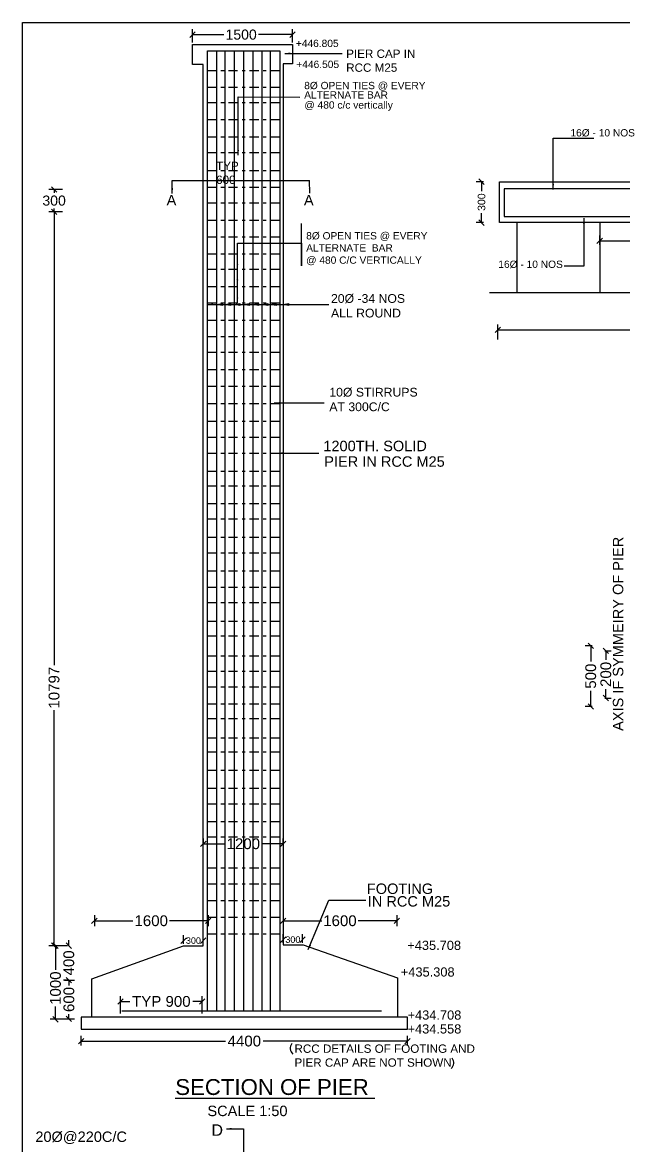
# Model space of a CAD drawing. Header units: inches. Extents: x 19265.7 to 19362, y 19045.1 to 19108.4.
# Drawn here: x 19265.74 to 19285.69, y 19071.2 to 19108.43 of the extents above; entities that cross this region are included whole.
import ezdxf

# ---------------------------------------------------------------- set-up
doc = ezdxf.new("R2010")
doc.units = ezdxf.units.IN
doc.header["$MEASUREMENT"] = 0
doc.linetypes.add('DASHDOT', pattern=[1, 0.5, -0.25, 0, -0.25])
for name, color, linetype in [('DIMENSION', 255, 'Continuous'), ('DRAWING', 2, 'Continuous'), ('HATCH', 7, 'Continuous'), ('TEXT', 255, 'Continuous')]:
    doc.layers.add(name, color=color, linetype=linetype)
doc.styles.get("Standard").update_dxf_attribs({"font": 'arial.ttf'})
doc.dimstyles.get("Standard").update_dxf_attribs({"dimtxt": 0.18, "dimasz": 0.18, "dimexe": 0.18, "dimexo": 0.0625, "dimgap": 0.09, "dimtad": 0, "dimtih": 1, "dimtoh": 1, "dimdec": 4, "dimzin": 0, "dimdsep": 46, "dimtxsty": 'Standard', "dimcen": 0.09, "dimadec": 0, "dimazin": 0, "dimtfac": 1, "dimtdec": 4, "dimtofl": 0, "dimtmove": 0, "dimatfit": 3, "dimfxl": 1, "dimtolj": 1, "dimtzin": 0, "dimarcsym": 0})

# ---------------------------------------------------------------- blocks, each defined once
blk = doc.blocks.new('_Oblique')
at = {"color": 0, "linetype": 'ByBlock', "lineweight": -2}
blk.add_line((-0.5, -0.5), (0.5, 0.5), dxfattribs=at)
blk = doc.blocks.new('*D8')
at = {"layer": 'Defpoints', "color": 0, "transparency": 16777216}
for p in [(19271.746, 19081.11), (19274.395, 19081.199), (19274.395, 19081.11)]:
    blk.add_point(p, dxfattribs=at)
at = {"layer": 'DIMENSION', "color": 0, "lineweight": -2, "transparency": 16777216}
for p, q in [((19271.746, 19081.173), (19271.746, 19081.379)), ((19274.395, 19081.173), (19274.395, 19081.379)), ((19271.746, 19081.199), (19272.465, 19081.199)), ((19274.395, 19081.199), (19273.677, 19081.199))]:
    blk.add_line(p, q, dxfattribs=at)
at = {"layer": 'DIMENSION', "color": 0, "lineweight": -2, "transparency": 16777216, "xscale": 0.18, "yscale": 0.18, "zscale": 0.18, "rotation": 180}
blk.add_blockref('_Oblique', (19271.746, 19081.199), dxfattribs=at)
at = {"layer": 'DIMENSION', "color": 0, "lineweight": -2, "transparency": 16777216, "xscale": 0.18, "yscale": 0.18, "zscale": 0.18}
blk.add_blockref('_Oblique', (19274.395, 19081.199), dxfattribs=at)
at = {"layer": 'DIMENSION', "color": 0, "transparency": 16777216, "insert": (19273.071, 19081.199), "char_height": 0.3571, "attachment_point": 5}
blk.add_mtext('\\A1;1200', dxfattribs=at)
blk = doc.blocks.new('*D9')
at = {"layer": 'Defpoints', "color": 0, "transparency": 16777216}
for p in [(19271.703, 19075.972), (19269, 19075.516), (19271.703, 19075.516)]:
    blk.add_point(p, dxfattribs=at)
at = {"layer": 'DIMENSION', "color": 0, "lineweight": -2, "transparency": 16777216}
for p, q in [((19269, 19075.578), (19269, 19076.152)), ((19271.703, 19075.578), (19271.703, 19076.152)), ((19269, 19075.972), (19269.309, 19075.972)), ((19271.703, 19075.972), (19271.395, 19075.972))]:
    blk.add_line(p, q, dxfattribs=at)
at = {"layer": 'DIMENSION', "color": 0, "lineweight": -2, "transparency": 16777216, "xscale": 0.18, "yscale": 0.18, "zscale": 0.18, "rotation": 180}
blk.add_blockref('_Oblique', (19269, 19075.972), dxfattribs=at)
at = {"layer": 'DIMENSION', "color": 0, "lineweight": -2, "transparency": 16777216, "xscale": 0.18, "yscale": 0.18, "zscale": 0.18}
blk.add_blockref('_Oblique', (19271.703, 19075.972), dxfattribs=at)
at = {"layer": 'DIMENSION', "color": 0, "transparency": 16777216, "insert": (19270.352, 19075.972), "char_height": 0.35714, "attachment_point": 5}
blk.add_mtext('\\A1;TYP 900', dxfattribs=at)
blk = doc.blocks.new('*D10')
at = {"layer": 'Defpoints', "color": 0, "transparency": 16777216}
for p in [(19278.515, 19074.658), (19267.695, 19074.453), (19278.515, 19074.453)]:
    blk.add_point(p, dxfattribs=at)
at = {"layer": 'DIMENSION', "color": 0, "lineweight": -2, "transparency": 16777216}
for p, q in [((19267.695, 19074.516), (19267.695, 19074.838)), ((19267.695, 19074.658), (19272.475, 19074.658)), ((19278.515, 19074.658), (19273.735, 19074.658)), ((19278.515, 19074.516), (19278.515, 19074.838))]:
    blk.add_line(p, q, dxfattribs=at)
at = {"layer": 'DIMENSION', "color": 0, "lineweight": -2, "transparency": 16777216, "xscale": 0.18, "yscale": 0.18, "zscale": 0.18, "rotation": 180}
blk.add_blockref('_Oblique', (19267.695, 19074.658), dxfattribs=at)
at = {"layer": 'DIMENSION', "color": 0, "lineweight": -2, "transparency": 16777216, "xscale": 0.18, "yscale": 0.18, "zscale": 0.18}
blk.add_blockref('_Oblique', (19278.515, 19074.658), dxfattribs=at)
at = {"layer": 'DIMENSION', "color": 0, "transparency": 16777216, "insert": (19273.105, 19074.658), "char_height": 0.3571, "attachment_point": 5}
blk.add_mtext('\\A1;4400', dxfattribs=at)
blk = doc.blocks.new('*D11')
at = {"layer": 'Defpoints', "color": 0, "transparency": 16777216}
for p in [(19274.391, 19078.899), (19278.163, 19078.899), (19278.163, 19078.647)]:
    blk.add_point(p, dxfattribs=at)
at = {"layer": 'DIMENSION', "color": 0, "lineweight": -2, "transparency": 16777216}
for p, q in [((19274.391, 19078.837), (19274.391, 19078.467)), ((19278.163, 19078.837), (19278.163, 19078.467)), ((19274.391, 19078.647), (19275.671, 19078.647)), ((19278.163, 19078.647), (19276.883, 19078.647))]:
    blk.add_line(p, q, dxfattribs=at)
at = {"layer": 'DIMENSION', "color": 0, "lineweight": -2, "transparency": 16777216, "xscale": 0.18, "yscale": 0.18, "zscale": 0.18, "rotation": 180}
blk.add_blockref('_Oblique', (19274.391, 19078.647), dxfattribs=at)
at = {"layer": 'DIMENSION', "color": 0, "lineweight": -2, "transparency": 16777216, "xscale": 0.18, "yscale": 0.18, "zscale": 0.18}
blk.add_blockref('_Oblique', (19278.163, 19078.647), dxfattribs=at)
at = {"layer": 'DIMENSION', "color": 0, "transparency": 16777216, "insert": (19276.277, 19078.647), "char_height": 0.3571, "attachment_point": 5}
blk.add_mtext('\\A1;1600', dxfattribs=at)
blk = doc.blocks.new('*D12')
at = {"layer": 'Defpoints', "color": 0, "transparency": 16777216}
for p in [(19268.13, 19078.899), (19271.903, 19078.899), (19271.903, 19078.647)]:
    blk.add_point(p, dxfattribs=at)
at = {"layer": 'DIMENSION', "color": 0, "lineweight": -2, "transparency": 16777216}
for p, q in [((19268.13, 19078.837), (19268.13, 19078.467)), ((19271.903, 19078.837), (19271.903, 19078.467)), ((19268.13, 19078.647), (19269.411, 19078.647)), ((19271.903, 19078.647), (19270.622, 19078.647))]:
    blk.add_line(p, q, dxfattribs=at)
at = {"layer": 'DIMENSION', "color": 0, "lineweight": -2, "transparency": 16777216, "xscale": 0.18, "yscale": 0.18, "zscale": 0.18, "rotation": 180}
blk.add_blockref('_Oblique', (19268.13, 19078.647), dxfattribs=at)
at = {"layer": 'DIMENSION', "color": 0, "lineweight": -2, "transparency": 16777216, "xscale": 0.18, "yscale": 0.18, "zscale": 0.18}
blk.add_blockref('_Oblique', (19271.903, 19078.647), dxfattribs=at)
at = {"layer": 'DIMENSION', "color": 0, "transparency": 16777216, "insert": (19270.016, 19078.647), "char_height": 0.3571, "attachment_point": 5}
blk.add_mtext('\\A1;1600', dxfattribs=at)
blk = doc.blocks.new('*D13')
at = {"layer": 'Defpoints', "color": 0, "transparency": 16777216}
for p in [(19266.841, 19077.821), (19267.255, 19077.821), (19267.255, 19075.381)]:
    blk.add_point(p, dxfattribs=at)
at = {"layer": 'DIMENSION', "color": 0, "lineweight": -2, "transparency": 16777216}
for p, q in [((19267.193, 19077.821), (19266.661, 19077.821)), ((19266.841, 19077.821), (19266.841, 19077.018)), ((19266.841, 19075.381), (19266.841, 19075.806)), ((19267.193, 19075.381), (19266.661, 19075.381))]:
    blk.add_line(p, q, dxfattribs=at)
at = {"layer": 'DIMENSION', "color": 0, "lineweight": -2, "transparency": 16777216, "xscale": 0.18, "yscale": 0.18, "zscale": 0.18}
for p, rotation in [((19266.841, 19077.821), 90), ((19266.841, 19075.381), 270)]:
    blk.add_blockref('_Oblique', p, dxfattribs=dict(at, rotation=rotation))
at = {"layer": 'DIMENSION', "color": 0, "transparency": 16777216, "insert": (19266.841, 19076.412), "char_height": 0.3571, "attachment_point": 5, "rotation": 90}
blk.add_mtext('\\A1;1000', dxfattribs=at)
blk = doc.blocks.new('*D14')
at = {"layer": 'Defpoints', "color": 0, "transparency": 16777216}
for p in [(19267.081, 19076.68), (19267.286, 19076.68), (19267.081, 19075.397)]:
    blk.add_point(p, dxfattribs=at)
at = {"layer": 'DIMENSION', "color": 0, "lineweight": -2, "transparency": 16777216}
for p, q in [((19267.143, 19076.68), (19267.466, 19076.68)), ((19267.286, 19076.68), (19267.286, 19076.523)), ((19267.143, 19075.397), (19267.466, 19075.397)), ((19267.286, 19075.397), (19267.286, 19075.554))]:
    blk.add_line(p, q, dxfattribs=at)
at = {"layer": 'DIMENSION', "color": 0, "lineweight": -2, "transparency": 16777216, "xscale": 0.18, "yscale": 0.18, "zscale": 0.18}
for p, rotation in [((19267.286, 19076.68), 90), ((19267.286, 19075.397), 270)]:
    blk.add_blockref('_Oblique', p, dxfattribs=dict(at, rotation=rotation))
at = {"layer": 'DIMENSION', "color": 0, "transparency": 16777216, "insert": (19267.286, 19076.038), "char_height": 0.3571, "attachment_point": 5, "rotation": 90}
blk.add_mtext('\\A1;600', dxfattribs=at)
blk = doc.blocks.new('*D15')
at = {"layer": 'Defpoints', "color": 0, "transparency": 16777216}
for p in [(19267.283, 19077.821), (19267.304, 19077.821), (19267.304, 19076.68)]:
    blk.add_point(p, dxfattribs=at)
at = {"layer": 'DIMENSION', "color": 0, "lineweight": -2, "transparency": 16777216}
for p, q in [((19267.283, 19077.821), (19267.283, 19078.001)), ((19267.242, 19077.821), (19267.103, 19077.821)), ((19267.242, 19076.68), (19267.103, 19076.68)), ((19267.283, 19076.68), (19267.283, 19076.5))]:
    blk.add_line(p, q, dxfattribs=at)
at = {"layer": 'DIMENSION', "color": 0, "lineweight": -2, "transparency": 16777216, "xscale": 0.18, "yscale": 0.18, "zscale": 0.18}
for p, rotation in [((19267.283, 19077.821), 270), ((19267.283, 19076.68), 90)]:
    blk.add_blockref('_Oblique', p, dxfattribs=dict(at, rotation=rotation))
at = {"layer": 'DIMENSION', "color": 0, "transparency": 16777216, "insert": (19267.283, 19077.25), "char_height": 0.3571, "attachment_point": 5, "rotation": 90}
blk.add_mtext('\\A1;400', dxfattribs=at)
blk = doc.blocks.new('*D16')
at = {"layer": 'Defpoints', "color": 0, "transparency": 16777216}
for p in [(19266.794, 19102.155), (19266.879, 19102.155), (19266.839, 19077.821)]:
    blk.add_point(p, dxfattribs=at)
at = {"layer": 'DIMENSION', "color": 0, "lineweight": -2, "transparency": 16777216}
for p, q in [((19266.816, 19102.155), (19266.614, 19102.155)), ((19266.794, 19102.155), (19266.794, 19087.121)), ((19266.794, 19077.821), (19266.794, 19085.631)), ((19266.776, 19077.821), (19266.614, 19077.821))]:
    blk.add_line(p, q, dxfattribs=at)
at = {"layer": 'DIMENSION', "color": 0, "lineweight": -2, "transparency": 16777216, "xscale": 0.18, "yscale": 0.18, "zscale": 0.18}
for p, rotation in [((19266.794, 19102.155), 90), ((19266.794, 19077.821), 270)]:
    blk.add_blockref('_Oblique', p, dxfattribs=dict(at, rotation=rotation))
at = {"layer": 'DIMENSION', "color": 0, "transparency": 16777216, "insert": (19266.794, 19086.376), "char_height": 0.3571, "attachment_point": 5, "rotation": 90}
blk.add_mtext('\\A1;10797', dxfattribs=at)
blk = doc.blocks.new('*D17')
at = {"layer": 'Defpoints', "color": 0, "transparency": 16777216}
for p in [(19274.7, 19108.029), (19271.386, 19107.702), (19274.7, 19107.702)]:
    blk.add_point(p, dxfattribs=at)
at = {"layer": 'DIMENSION', "color": 0, "lineweight": -2, "transparency": 16777216}
for p, q in [((19271.386, 19107.764), (19271.386, 19108.209)), ((19274.7, 19107.764), (19274.7, 19108.209)), ((19271.386, 19108.029), (19272.428, 19108.029)), ((19274.7, 19108.029), (19273.571, 19108.029))]:
    blk.add_line(p, q, dxfattribs=at)
at = {"layer": 'DIMENSION', "color": 0, "lineweight": -2, "transparency": 16777216, "xscale": 0.18, "yscale": 0.18, "zscale": 0.18, "rotation": 180}
blk.add_blockref('_Oblique', (19271.386, 19108.029), dxfattribs=at)
at = {"layer": 'DIMENSION', "color": 0, "lineweight": -2, "transparency": 16777216, "xscale": 0.18, "yscale": 0.18, "zscale": 0.18}
blk.add_blockref('_Oblique', (19274.7, 19108.029), dxfattribs=at)
at = {"layer": 'DIMENSION', "color": 0, "transparency": 16777216, "insert": (19272.999, 19108.029), "char_height": 0.3333, "attachment_point": 5}
blk.add_mtext('\\A1;1500', dxfattribs=at)
blk = doc.blocks.new('*D18')
at = {"layer": 'Defpoints', "color": 0, "transparency": 16777216}
for p in [(19267.139, 19102.895), (19266.794, 19102.155), (19267.139, 19102.155)]:
    blk.add_point(p, dxfattribs=at)
at = {"layer": 'DIMENSION', "color": 0, "lineweight": -2, "transparency": 16777216}
for p, q in [((19267.077, 19102.895), (19266.614, 19102.895)), ((19266.794, 19102.895), (19266.794, 19102.785)), ((19266.794, 19102.155), (19266.794, 19102.265)), ((19267.077, 19102.155), (19266.614, 19102.155))]:
    blk.add_line(p, q, dxfattribs=at)
at = {"layer": 'DIMENSION', "color": 0, "lineweight": -2, "transparency": 16777216, "xscale": 0.18, "yscale": 0.18, "zscale": 0.18}
for p, rotation in [((19266.794, 19102.895), 90), ((19266.794, 19102.155), 270)]:
    blk.add_blockref('_Oblique', p, dxfattribs=dict(at, rotation=rotation))
at = {"layer": 'DIMENSION', "color": 0, "transparency": 16777216, "insert": (19266.794, 19102.525), "char_height": 0.3333, "attachment_point": 5}
blk.add_mtext('\\A1;300', dxfattribs=at)
blk = doc.blocks.new('*D40')
at = {"layer": 'Defpoints', "color": 0, "transparency": 16777216}
for p in [(19285.002, 19087.601), (19285.002, 19086.033), (19285.099, 19086.033)]:
    blk.add_point(p, dxfattribs=at)
at = {"layer": 'DIMENSION', "color": 0, "lineweight": -2, "transparency": 16777216}
for p, q in [((19285.064, 19087.601), (19285.279, 19087.601)), ((19285.099, 19087.601), (19285.099, 19087.304)), ((19285.099, 19086.033), (19285.099, 19086.33)), ((19285.064, 19086.033), (19285.279, 19086.033))]:
    blk.add_line(p, q, dxfattribs=at)
at = {"layer": 'DIMENSION', "color": 0, "lineweight": -2, "transparency": 16777216, "xscale": 0.18, "yscale": 0.18, "zscale": 0.18}
for p, rotation in [((19285.099, 19087.601), 90), ((19285.099, 19086.033), 270)]:
    blk.add_blockref('_Oblique', p, dxfattribs=dict(at, rotation=rotation))
at = {"layer": 'DIMENSION', "color": 0, "transparency": 16777216, "insert": (19285.099, 19086.817), "char_height": 0.3571, "attachment_point": 5, "rotation": 90}
blk.add_mtext('\\A1;200', dxfattribs=at)
blk = doc.blocks.new('*D41')
at = {"layer": 'Defpoints', "color": 0, "transparency": 16777216}
for p in [(19284.703, 19087.762), (19284.598, 19085.755), (19284.703, 19085.755)]:
    blk.add_point(p, dxfattribs=at)
at = {"layer": 'DIMENSION', "color": 0, "lineweight": -2, "transparency": 16777216}
for p, q in [((19284.641, 19087.762), (19284.418, 19087.762)), ((19284.598, 19087.762), (19284.598, 19087.242)), ((19284.598, 19085.755), (19284.598, 19086.274)), ((19284.641, 19085.755), (19284.418, 19085.755))]:
    blk.add_line(p, q, dxfattribs=at)
at = {"layer": 'DIMENSION', "color": 0, "lineweight": -2, "transparency": 16777216, "xscale": 0.18, "yscale": 0.18, "zscale": 0.18}
for p, rotation in [((19284.598, 19087.762), 90), ((19284.598, 19085.755), 270)]:
    blk.add_blockref('_Oblique', p, dxfattribs=dict(at, rotation=rotation))
at = {"layer": 'DIMENSION', "color": 0, "transparency": 16777216, "insert": (19284.598, 19086.758), "char_height": 0.3571, "attachment_point": 5, "rotation": 90}
blk.add_mtext('\\A1;500', dxfattribs=at)
blk = doc.blocks.new('*D48')
at = {"layer": 'Defpoints', "color": 0, "transparency": 16777216}
for p in [(19281.103, 19103.154), (19280.975, 19101.795), (19281.103, 19101.795)]:
    blk.add_point(p, dxfattribs=at)
at = {"layer": 'DIMENSION', "color": 0, "lineweight": -2, "transparency": 16777216}
for p, q in [((19281.04, 19103.154), (19280.795, 19103.154)), ((19280.975, 19103.154), (19280.975, 19102.84)), ((19281.04, 19101.795), (19280.795, 19101.795)), ((19280.975, 19101.795), (19280.975, 19102.109))]:
    blk.add_line(p, q, dxfattribs=at)
at = {"layer": 'DIMENSION', "color": 0, "lineweight": -2, "transparency": 16777216, "xscale": 0.18, "yscale": 0.18, "zscale": 0.18}
for p, rotation in [((19280.975, 19103.154), 90), ((19280.975, 19101.795), 270)]:
    blk.add_blockref('_Oblique', p, dxfattribs=dict(at, rotation=rotation))
at = {"layer": 'DIMENSION', "color": 0, "transparency": 16777216, "insert": (19280.975, 19102.475), "char_height": 0.25, "attachment_point": 5, "rotation": 90}
blk.add_mtext('\\A1;300', dxfattribs=at)
blk = doc.blocks.new('*D49')
at = {"layer": 'Defpoints', "color": 0, "transparency": 16777216}
for p in [(19297.073, 19098.24), (19281.518, 19097.861), (19297.073, 19097.861)]:
    blk.add_point(p, dxfattribs=at)
at = {"layer": 'DIMENSION', "color": 0, "lineweight": -2, "transparency": 16777216}
for p, q in [((19281.518, 19097.923), (19281.518, 19098.42)), ((19281.518, 19098.24), (19288.673, 19098.24)), ((19297.073, 19098.24), (19289.918, 19098.24)), ((19297.073, 19097.923), (19297.073, 19098.42))]:
    blk.add_line(p, q, dxfattribs=at)
at = {"layer": 'DIMENSION', "color": 0, "lineweight": -2, "transparency": 16777216, "xscale": 0.18, "yscale": 0.18, "zscale": 0.18, "rotation": 180}
blk.add_blockref('_Oblique', (19281.518, 19098.24), dxfattribs=at)
at = {"layer": 'DIMENSION', "color": 0, "lineweight": -2, "transparency": 16777216, "xscale": 0.18, "yscale": 0.18, "zscale": 0.18}
blk.add_blockref('_Oblique', (19297.073, 19098.24), dxfattribs=at)
at = {"layer": 'DIMENSION', "color": 0, "transparency": 16777216, "insert": (19289.296, 19098.24), "char_height": 0.3571, "attachment_point": 5}
blk.add_mtext('\\A1;3500', dxfattribs=at)
blk = doc.blocks.new('*D50')
at = {"layer": 'Defpoints', "color": 0, "transparency": 16777216}
for p in [(19293.707, 19101.191), (19284.895, 19100.999), (19293.707, 19100.999)]:
    blk.add_point(p, dxfattribs=at)
at = {"layer": 'DIMENSION', "color": 0, "lineweight": -2, "transparency": 16777216}
for p, q in [((19284.895, 19101.061), (19284.895, 19101.371)), ((19284.895, 19101.191), (19288.675, 19101.191)), ((19293.707, 19101.191), (19289.927, 19101.191)), ((19293.707, 19101.061), (19293.707, 19101.371))]:
    blk.add_line(p, q, dxfattribs=at)
at = {"layer": 'DIMENSION', "color": 0, "lineweight": -2, "transparency": 16777216, "xscale": 0.18, "yscale": 0.18, "zscale": 0.18, "rotation": 180}
blk.add_blockref('_Oblique', (19284.895, 19101.191), dxfattribs=at)
at = {"layer": 'DIMENSION', "color": 0, "lineweight": -2, "transparency": 16777216, "xscale": 0.18, "yscale": 0.18, "zscale": 0.18}
blk.add_blockref('_Oblique', (19293.707, 19101.191), dxfattribs=at)
at = {"layer": 'DIMENSION', "color": 0, "transparency": 16777216, "insert": (19289.301, 19101.191), "char_height": 0.3571, "attachment_point": 5}
blk.add_mtext('\\A1;2000', dxfattribs=at)

msp = doc.modelspace()

# ---------------------------------------------------------------- hatches: boundary and pattern name
at = {"layer": 'DRAWING'}
for points in [[(19272.37305, 19099.04934), (19272.19176, 19099.08161), (19272.37174, 19099.11256)], [(19272.64253, 19099.04891), (19272.46124, 19099.08118), (19272.64122, 19099.11213)], [(19272.95817, 19099.04934), (19272.77688, 19099.08161), (19272.95686, 19099.11256)], [(19273.27075, 19099.04891), (19273.08946, 19099.08118), (19273.26945, 19099.11213)], [(19273.57427, 19099.04934), (19273.39297, 19099.08161), (19273.57296, 19099.11256)], [(19273.88301, 19099.04934), (19273.70171, 19099.08161), (19273.8817, 19099.11256)], [(19274.15641, 19099.04934), (19273.97512, 19099.08161), (19274.1551, 19099.11256)], [(19274.57184, 19099.04891), (19274.39055, 19099.08118), (19274.57054, 19099.11213)]]:
    msp.add_hatch(color=256, dxfattribs=at).paths.add_polyline_path(points)

# ---------------------------------------------------------------- linework, layer by layer
at = {"layer": 'DIMENSION'}
for p, q in [((19271.09256, 19077.88348), (19271.09256, 19078.16977)), ((19271.74033, 19077.88348), (19271.74033, 19078.16977)), ((19274.39055, 19077.9159), (19274.39055, 19078.20219)), ((19275.03832, 19077.9159), (19275.03832, 19078.20219))]:
    msp.add_line(p, q, dxfattribs=at)
msp.add_lwpolyline([(19273.08562, 19070.27598), (19273.08562, 19071.75239)], dxfattribs=at)
at = {"layer": 'DRAWING'}
for points in [[(19361.94423, 19045.12123), (19265.7442, 19045.12123), (19265.7442, 19108.4331), (19361.94423, 19108.4331)], [(19281.56828, 19103.15389), (19296.98733, 19103.15389), (19296.98733, 19101.79547), (19281.56828, 19101.79547)], [(19296.77302, 19102.91517), (19281.72625, 19102.91517), (19281.72625, 19101.99558), (19296.77302, 19101.99558)], [(19272.37305, 19099.04934), (19272.19176, 19099.08161), (19272.37174, 19099.11256)], [(19272.64253, 19099.04891), (19272.46124, 19099.08118), (19272.64122, 19099.11213)], [(19272.95817, 19099.04934), (19272.77688, 19099.08161), (19272.95686, 19099.11256)], [(19273.27075, 19099.04891), (19273.08946, 19099.08118), (19273.26945, 19099.11213)], [(19273.57427, 19099.04934), (19273.39297, 19099.08161), (19273.57296, 19099.11256)], [(19273.88301, 19099.04934), (19273.70171, 19099.08161), (19273.8817, 19099.11256)], [(19274.15641, 19099.04934), (19273.97512, 19099.08161), (19274.1551, 19099.11256)], [(19274.57184, 19099.04891), (19274.39055, 19099.08118), (19274.57054, 19099.11213)], [(19267.69542, 19075.05508), (19278.51479, 19075.05508), (19278.51479, 19075.44824), (19267.69542, 19075.44824), (19267.69542, 19075.05508)]]:
    msp.add_lwpolyline(points, close=True, dxfattribs=at)
for points in [[(19268.04366, 19075.44688), (19268.04366, 19076.72093), (19271.09256, 19077.82098), (19271.74033, 19077.82098), (19271.74033, 19107.03724), (19271.38611, 19107.03724), (19271.38611, 19107.69749), (19274.69987, 19107.69749), (19274.69987, 19107.0645), (19274.39055, 19107.0645), (19274.39055, 19077.8534), (19275.06237, 19077.8534), (19278.18265, 19076.75794), (19278.18265, 19075.44824)], [(19271.88087, 19075.65692), (19271.88087, 19107.48977), (19274.28323, 19107.48977), (19274.28323, 19075.65692)], [(19272.19176, 19075.65692), (19272.19176, 19107.48977)], [(19272.46806, 19075.65692), (19272.46806, 19107.48977)], [(19272.77688, 19075.65692), (19272.77688, 19107.48977)], [(19273.08946, 19075.65692), (19273.08946, 19107.48977)], [(19273.39297, 19075.65692), (19273.39297, 19107.48977)], [(19273.70171, 19075.65692), (19273.70171, 19107.48977)], [(19273.97512, 19075.65692), (19273.97512, 19107.48977)], [(19282.14339, 19101.79547), (19282.14339, 19099.46825)], [(19284.89455, 19101.79547), (19284.89455, 19099.46825)], [(19272.87463, 19099.1324), (19272.87463, 19101.11768), (19275.00287, 19101.11768), (19275.00287, 19100.35879), (19275.00287, 19101.76582)], [(19297.40058, 19099.49986), (19293.71619, 19099.49986), (19289.83896, 19099.49986), (19289.83896, 19100.10858), (19288.74369, 19098.93793), (19288.74369, 19099.46825), (19281.23918, 19099.46825)], [(19269.04202, 19075.65692), (19271.88087, 19075.65692), (19272.19176, 19075.65692), (19272.46806, 19075.65692), (19272.77688, 19075.65692), (19273.08946, 19075.65692), (19273.39297, 19075.65692), (19273.70171, 19075.65692), (19273.97512, 19075.65692), (19274.31893, 19075.65692), (19277.65211, 19075.65692)]]:
    msp.add_lwpolyline(points, dxfattribs=at)
at = {"layer": 'DRAWING', "linetype": 'DASHDOT', "ltscale": 0.6}
for points in [[(19271.88087, 19106.84546), (19274.28323, 19106.84546)], [(19271.88087, 19106.2899), (19274.28323, 19106.2899)], [(19271.88087, 19105.78118), (19274.28323, 19105.78118)], [(19271.88087, 19105.22026), (19274.28323, 19105.22026)], [(19271.88087, 19104.64623), (19274.28323, 19104.64623)], [(19271.88087, 19104.12285), (19274.28323, 19104.12285)], [(19271.88087, 19103.52199), (19274.28323, 19103.52199)], [(19271.88087, 19102.97603), (19274.28323, 19102.97603)], [(19271.88087, 19102.45251), (19274.28323, 19102.45251)], [(19271.88087, 19101.8729), (19274.28323, 19101.8729)], [(19271.88087, 19101.32212), (19274.28323, 19101.32212)], [(19271.88087, 19100.76075), (19274.28323, 19100.76075)], [(19271.88087, 19100.25447), (19274.28323, 19100.25447)], [(19271.88087, 19099.68007), (19274.28323, 19099.68007)], [(19271.88087, 19099.1324), (19274.28323, 19099.1324)], [(19271.88087, 19098.558), (19274.28323, 19098.558)], [(19271.88087, 19098.02368), (19274.28323, 19098.02368)], [(19271.88087, 19097.49818), (19274.28323, 19097.49818)], [(19271.88087, 19096.92394), (19274.28323, 19096.92394)], [(19271.88087, 19096.36868), (19274.28323, 19096.36868)], [(19271.88087, 19095.79862), (19274.28323, 19095.79862)], [(19271.88087, 19095.21335), (19274.28323, 19095.21335)], [(19271.88087, 19094.68523), (19274.28323, 19094.68523)], [(19271.88087, 19094.15393), (19274.28323, 19094.15393)], [(19271.88087, 19093.55705), (19274.28323, 19093.55705)], [(19271.88087, 19093.06404), (19274.28323, 19093.06404)], [(19271.88087, 19092.4822), (19274.28323, 19092.4822)], [(19271.88087, 19091.97971), (19274.28323, 19091.97971)], [(19271.88087, 19091.37144), (19274.28323, 19091.37144)], [(19271.88087, 19090.84251), (19274.28323, 19090.84251)], [(19271.88087, 19090.24745), (19274.28323, 19090.24745)], [(19271.88087, 19089.7096), (19274.28323, 19089.7096)], [(19271.88087, 19089.19659), (19274.28323, 19089.19659)], [(19271.88087, 19088.58632), (19274.28323, 19088.58632)], [(19271.88087, 19088.09127), (19274.28323, 19088.09127)], [(19271.88087, 19087.43677), (19274.28323, 19087.43677)], [(19271.88087, 19086.92626), (19274.28323, 19086.92626)], [(19271.88087, 19086.40265), (19274.28323, 19086.40265)], [(19271.88087, 19085.83687), (19274.28323, 19085.83687)], [(19271.88087, 19085.3556), (19274.28323, 19085.3556)], [(19271.88087, 19084.71164), (19274.28323, 19084.71164)], [(19271.88087, 19084.24607), (19274.28323, 19084.24607)], [(19271.88087, 19083.64446), (19274.28323, 19083.64446)], [(19271.88087, 19083.03929), (19274.28323, 19083.03929)], [(19271.88087, 19082.5229), (19274.28323, 19082.5229)], [(19271.88087, 19081.9423), (19274.28323, 19081.9423)], [(19271.88087, 19081.42627), (19274.28323, 19081.42627)], [(19271.88087, 19080.4081), (19274.28323, 19080.4081)], [(19271.88087, 19079.87556), (19274.28323, 19079.87556)], [(19271.88087, 19079.32533), (19274.28323, 19079.32533)], [(19271.88087, 19078.76499), (19274.28323, 19078.76499)], [(19271.88087, 19078.21477), (19274.28323, 19078.21477)]]:
    msp.add_lwpolyline(points, dxfattribs=at)
at = {"layer": 'HATCH'}
for centre, start, end in [((19274.88313, 19074.4226), 142.163172, 229.401836), ((19279.79647, 19073.9387), 310.598164, 37.836828)]:
    msp.add_arc(centre, 0.2555, start, end, dxfattribs=at)

# ---------------------------------------------------------------- block references
at = {"layer": 'DIMENSION', "xscale": 0.180000000000291, "yscale": 0.180000000000291, "zscale": 0.180000000000291, "rotation": 180}
for p in [(19271.09256, 19077.98977), (19274.39055, 19078.02219)]:
    msp.add_blockref('_Oblique', p, dxfattribs=at)
at = {"layer": 'DIMENSION', "xscale": 0.180000000000291, "yscale": 0.180000000000291, "zscale": 0.180000000000291}
for p in [(19271.74033, 19077.98977), (19275.03832, 19078.02219)]:
    msp.add_blockref('_Oblique', p, dxfattribs=at)

# ---------------------------------------------------------------- texts
at = {"layer": 'DIMENSION', "char_height": 0.214286, "attachment_point": 5}
for insert in [(19271.41644, 19077.98977), (19274.71444, 19078.02219)]:
    msp.add_mtext('\\A1;300', dxfattribs=dict(at, insert=insert))
at = {"layer": 'TEXT'}
for s, height, p in [('+446.805', 0.24192, (19274.81457, 19107.61837)), ('+446.505', 0.24192, (19274.82995, 19106.92381)), ('8Ø OPEN TIES @ EVERY', 0.24192, (19275.09149, 19106.22137)), ('ALTERNATE BAR', 0.24192, (19275.09149, 19105.90907)), ('@ 480 c/c vertically', 0.24192, (19275.098, 19105.57725)), ('16Ø - 10 NOS', 0.24192, (19283.92336, 19104.65347)), ('1200TH. SOLID', 0.3456, (19275.72691, 19094.21752)), ('PIER IN RCC M25', 0.3456, (19275.75728, 19093.70162)), ('FOOTING', 0.3456, (19277.16982, 19079.53782)), ('IN RCC M25', 0.3456, (19277.20084, 19079.1192)), ('%%USECTION OF PIER ', 0.5268042, (19270.81406, 19072.87228)), ('SCALE 1:50', 0.3456, (19271.88096, 19072.17095)), ('D', 0.38016, (19272.01385, 19071.5173))]:
    msp.add_text(s, height=height, dxfattribs=at).set_placement(p)
msp.add_text('AXIS IF SYMMEIRY OF PIER', height=0.3456, rotation=90, dxfattribs=at).set_placement((19285.67633, 19084.94376))
at = {"layer": 'TEXT', "attachment_point": 1}
for s, insert, char_height, width in [('PIER CAP IN\\PRCC M25', (19276.48396, 19107.53467), 0.27648, 2.2675999), ('TYP\\P600', (19272.17004, 19103.81619), 0.27648, 4.7980421), ('A', (19270.52673, 19102.7159), 0.3456, 1.9336765), ('A', (19275.08232, 19102.7159), 0.3456, 1.9336765), ('{\\fArial|b0|i0|c0|p32;8Ø OPEN TIES @ EVERY \\PALTERNATE  BAR\\P@ 480 C/C VERTICALLY}', (19275.15685, 19101.48122), 0.24192, 6.398208), ('{\\fArial|b0|i0|c0|p32;16Ø - 10 NOS}', (19281.53069, 19100.53685), 0.24192, 6.398208), ('{\\fArial|b0|i0|c0|p32;20Ø -34 NOS\\PALL ROUND}', (19275.98049, 19099.42606), 0.290304, 7.6778496), ('{\\fArial|b0|i0|c0|p32;10Ø STIRRUPS\\PAT 300C/C}', (19275.9256, 19096.31908), 0.290304, 7.6778496), ('+435.708', (19278.51105, 19077.98557), 0.304128, 5.2778463), ('+435.308', (19278.29736, 19077.10251), 0.304128, 5.2778463), ('+434.708', (19278.5206, 19075.67427), 0.304128, 5.2778463), ('+434.558', (19278.5206, 19075.21428), 0.304128, 5.2778463), ('RCC DETAILS OF FOOTING AND\\PPIER CAP ARE NOT SHOWN', (19274.76877, 19074.54614), 0.27648, 6.2194834), ('20{\\fArial|b0|i0|c0|p32;Ø@220C/C}', (19266.17237, 19071.66043), 0.3456, 1.9336765)]:
    msp.add_mtext(s, dxfattribs=dict(at, insert=insert, char_height=char_height, width=width))

# ---------------------------------------------------------------- dimensions: what is measured, and where the dimension line sits
at = {"layer": 'DIMENSION'}
dim = msp.add_linear_dim(base=(19274.69987, 19108.02872), p1=(19271.38611, 19107.70152), p2=(19274.69987, 19107.70152), text='1500', dimstyle='Standard', override={"dimtxt": 0.333333, "dimblk1": 'Oblique', "dimblk2": 'Oblique', "dimsah": 1}, dxfattribs=at)
dim.commit()
dim.dimension.update_dxf_attribs({"geometry": '*D17', "text_midpoint": (19272.99937, 19108.02872), "dimtype": 160})
dim = msp.add_linear_dim(base=(19266.79417, 19102.15503), p1=(19267.13918, 19102.89478), p2=(19267.13918, 19102.15503), angle=90, text='300', dimstyle='Standard', override={"dimtxt": 0.333333, "dimblk1": 'Oblique', "dimblk2": 'Oblique', "dimsah": 1}, dxfattribs=at)
dim.commit()
dim.dimension.update_dxf_attribs({"geometry": '*D18', "text_midpoint": (19266.79417, 19102.52491), "dimtype": 160})
for base, p1, p2, text, override, picture, middle in [((19280.97513, 19101.79547), (19281.10263, 19103.15389), (19281.10263, 19101.79547), '300', {"dimtxt": 0.25, "dimblk1": 'Oblique', "dimblk2": 'Oblique', "dimsah": 1}, '*D48', (19280.97513, 19102.47468)), ((19284.59792, 19085.75465), (19284.70323, 19087.76172), (19284.70323, 19085.75465), '500', {"dimtxt": 0.357143, "dimblk1": 'Oblique', "dimblk2": 'Oblique', "dimsah": 1}, '*D41', (19284.59792, 19086.75819)), ((19285.0993, 19086.03302), (19285.00156, 19087.60052), (19285.00156, 19086.03302), '200', {"dimtxt": 0.357143, "dimblk1": 'Oblique', "dimblk2": 'Oblique', "dimsah": 1}, '*D40', (19285.0993, 19086.81677)), ((19267.2826, 19077.82098), (19267.30432, 19076.67982), (19267.30432, 19077.82098), '400', {"dimtxt": 0.357143, "dimblk1": 'Oblique', "dimblk2": 'Oblique', "dimsah": 1}, '*D15', (19267.2826, 19077.2504)), ((19267.28553, 19076.67982), (19267.08061, 19075.39706), (19267.08061, 19076.67982), '600', {"dimtxt": 0.357143, "dimblk1": 'Oblique', "dimblk2": 'Oblique', "dimsah": 1}, '*D14', (19267.28553, 19076.03844))]:
    dim = msp.add_linear_dim(base=base, p1=p1, p2=p2, angle=90, text=text, dimstyle='Standard', override=override, dxfattribs=at)
    dim.commit()
    dim.dimension.update_dxf_attribs({"geometry": picture, "text_midpoint": middle, "text_rotation": 90})
for base, p1, p2, text, picture, middle in [((19266.79417, 19102.15503), (19266.83866, 19077.82098), (19266.87854, 19102.15503), '10797', '*D16', (19266.79417, 19086.3759)), ((19266.84095, 19077.82098), (19267.25511, 19075.3805), (19267.25511, 19077.82098), '1000', '*D13', (19266.84095, 19076.41196))]:
    dim = msp.add_linear_dim(base=base, p1=p1, p2=p2, angle=90, text=text, dimstyle='Standard', override={"dimtxt": 0.357143, "dimblk1": 'Oblique', "dimblk2": 'Oblique', "dimsah": 1}, dxfattribs=at)
    dim.commit()
    dim.dimension.update_dxf_attribs({"geometry": picture, "text_midpoint": middle, "dimtype": 160, "text_rotation": 90})
for base, p1, p2, text, picture, middle in [((19293.70727, 19101.19065), (19284.89455, 19100.99865), (19293.70727, 19100.99865), '2000', '*D50', (19289.30091, 19101.19065)), ((19297.0729, 19098.23999), (19281.51823, 19097.86057), (19297.0729, 19097.86057), '3500', '*D49', (19289.29556, 19098.23999)), ((19274.39531, 19081.19945), (19271.74611, 19081.11047), (19274.39531, 19081.11047), '1200', '*D8', (19273.07071, 19081.19945)), ((19271.90288, 19078.6474), (19268.13002, 19078.8994), (19271.90288, 19078.8994), '1600', '*D12', (19270.01645, 19078.6474)), ((19278.16342, 19078.6474), (19274.39055, 19078.8994), (19278.16342, 19078.8994), '1600', '*D11', (19276.27698, 19078.6474)), ((19271.70303, 19075.97186), (19269.00038, 19075.51576), (19271.70303, 19075.51576), 'TYP 900', '*D9', (19270.35171, 19075.97186)), ((19278.51479, 19074.6583), (19267.69542, 19074.45336), (19278.51479, 19074.45336), '4400', '*D10', (19273.10511, 19074.6583))]:
    dim = msp.add_linear_dim(base=base, p1=p1, p2=p2, text=text, dimstyle='Standard', override={"dimtxt": 0.357143, "dimblk1": 'Oblique', "dimblk2": 'Oblique', "dimsah": 1}, dxfattribs=at)
    dim.commit()
    dim.dimension.update_dxf_attribs({"geometry": picture, "text_midpoint": middle})

# ---------------------------------------------------------------- leaders
for points in [[(19283.35046, 19102.89293), (19283.35046, 19104.59119), (19284.70164, 19104.59119)], [(19284.37274, 19101.94222), (19284.37274, 19100.35233), (19283.71415, 19100.35233)]]:
    msp.add_leader(points, dimstyle='Standard', dxfattribs=at)
msp.add_leader([(19272.50902, 19071.75357), (19273.07992, 19071.75357)], dimstyle='Standard', override={"dimgap": 0.09, "dimtad": 0}, dxfattribs=at)
at = {"layer": 'DRAWING'}
for points in [[(19274.44952, 19107.40788), (19276.35546, 19107.40788)], [(19272.89995, 19104.02893), (19272.89783, 19105.96372), (19274.952, 19105.95132)], [(19270.71509, 19102.76568), (19270.71166, 19103.19617), (19275.26988, 19103.1964)], [(19275.27419, 19102.76953), (19275.26988, 19103.1964)], [(19272.87463, 19100.24491), (19272.87463, 19100.68628)], [(19272.87463, 19099.71959), (19272.87463, 19100.16096)], [(19272.87463, 19099.1324), (19272.87463, 19099.57377)], [(19271.88132, 19099.08161), (19275.90903, 19099.08161)], [(19274.09841, 19095.81699), (19275.75513, 19095.81699)], [(19274.21452, 19094.15517), (19275.58221, 19094.15517)], [(19275.22573, 19077.69028), (19275.90976, 19079.33567), (19277.14114, 19079.33567)]]:
    msp.add_leader(points, dimstyle='Standard', override={"dimgap": 0.09, "dimtad": 0}, dxfattribs=at)

doc.saveas('drawing.dxf')
